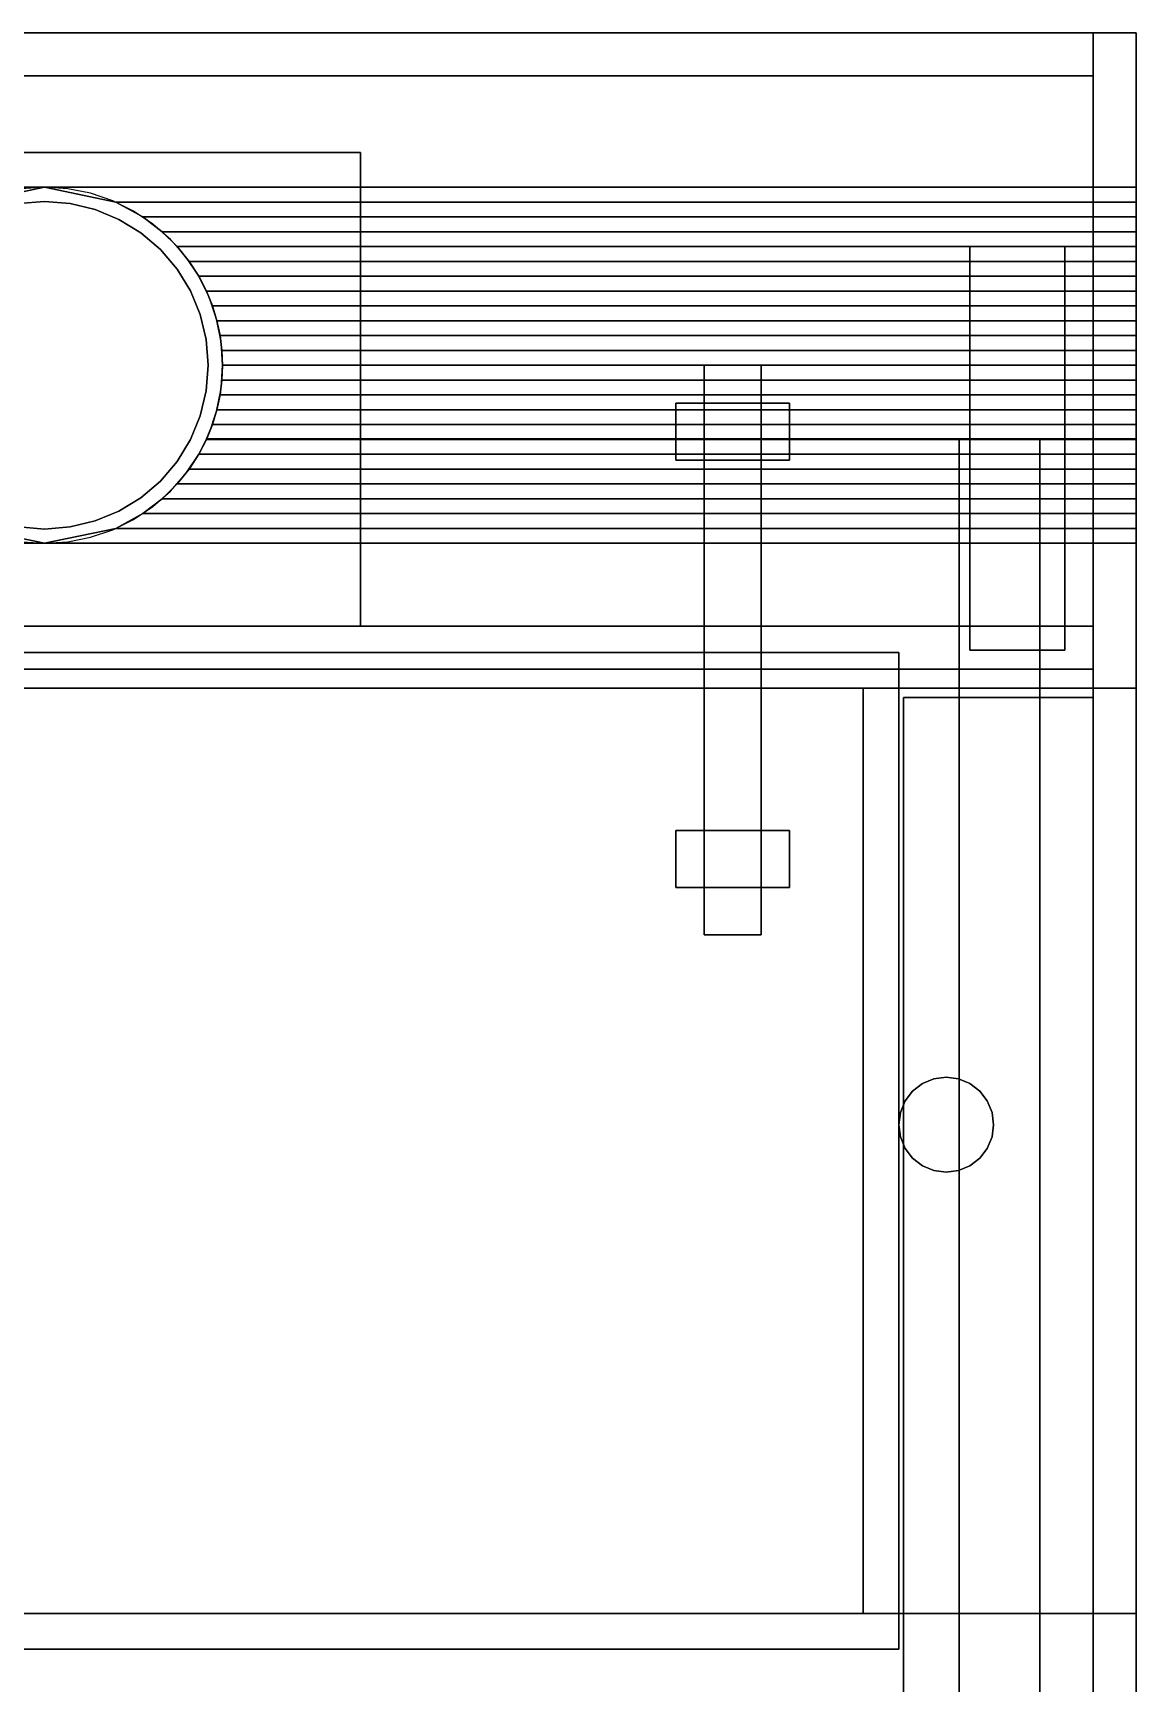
# Model space of a CAD drawing. Header units: millimetres. Extents: x -58 to 1343, y -180 to 532.
# Drawn here: x 227.6 to 460, y 112.4 to 460 of the extents above; entities that cross this region are included whole.
import ezdxf

# ---------------------------------------------------------------- set-up
doc = ezdxf.new("R2010")
doc.units = ezdxf.units.MM
for name, color, linetype in [('CAMERA_REF', 8, 'CONTINUOUS'), ('DOOR_9', 6, 'CONTINUOUS'), ('EDGE', 7, 'CONTINUOUS'), ('FRONT_15', 1, 'CONTINUOUS'), ('HANDLE', 8, 'CONTINUOUS'), ('LED_PROFILE', 5, 'CONTINUOUS'), ('LOCK', 5, 'CONTINUOUS'), ('PI_REF', 3, 'CONTINUOUS'), ('POWER_REF', 7, 'CONTINUOUS'), ('SHELF_9', 3, 'CONTINUOUS'), ('SIDE_9', 2, 'CONTINUOUS'), ('TABLET_REF', 5, 'CONTINUOUS'), ('TOP_BOTTOM_9', 4, 'CONTINUOUS')]:
    doc.layers.add(name, color=color, linetype=linetype)

msp = doc.modelspace()

# ---------------------------------------------------------------- linework, layer by layer
at = {"layer": 'CAMERA_REF'}
for points in [[(163.45, 335, 156), (296.55, 335, 156), (296.55, 434.8, 156), (163.45, 434.8, 156)], [(163.45, 434.8, 77.2), (296.55, 434.8, 77.2), (296.55, 335, 77.2), (163.45, 335, 77.2)], [(296.55, 434.8, 77.2), (163.45, 434.8, 77.2), (163.45, 434.8, 156), (296.55, 434.8, 156)], [(296.55, 335, 77.2), (296.55, 434.8, 77.2), (296.55, 434.8, 156), (296.55, 335, 156)], [(230, 424.5, 2), (224.603, 424.0752, 2), (224.603, 424.0752, 77.2), (230, 424.5, 77.2)], [(235.397, 424.0752, 2), (230, 424.5, 2), (230, 424.5, 77.2), (235.397, 424.0752, 77.2)], [(240.6611, 422.8114, 2), (235.397, 424.0752, 2), (235.397, 424.0752, 77.2), (240.6611, 422.8114, 77.2)], [(245.6627, 420.7397, 2), (240.6611, 422.8114, 2), (240.6611, 422.8114, 77.2), (245.6627, 420.7397, 77.2)], [(250.2786, 417.9111, 2), (245.6627, 420.7397, 2), (245.6627, 420.7397, 77.2), (250.2786, 417.9111, 77.2)], [(254.3952, 414.3952, 2), (250.2786, 417.9111, 2), (250.2786, 417.9111, 77.2), (254.3952, 414.3952, 77.2)], [(257.9111, 410.2786, 2), (254.3952, 414.3952, 2), (254.3952, 414.3952, 77.2), (257.9111, 410.2786, 77.2)], [(260.7397, 405.6627, 2), (257.9111, 410.2786, 2), (257.9111, 410.2786, 77.2), (260.7397, 405.6627, 77.2)], [(262.8114, 400.6611, 2), (260.7397, 405.6627, 2), (260.7397, 405.6627, 77.2), (262.8114, 400.6611, 77.2)], [(264.0752, 395.397, 2), (262.8114, 400.6611, 2), (262.8114, 400.6611, 77.2), (264.0752, 395.397, 77.2)], [(264.5, 390, 2), (264.0752, 395.397, 2), (264.0752, 395.397, 77.2), (264.5, 390, 77.2)], [(264.0752, 384.603, 2), (264.5, 390, 2), (264.5, 390, 77.2), (264.0752, 384.603, 77.2)], [(262.8114, 379.3389, 2), (264.0752, 384.603, 2), (264.0752, 384.603, 77.2), (262.8114, 379.3389, 77.2)], [(260.7397, 374.3373, 2), (262.8114, 379.3389, 2), (262.8114, 379.3389, 77.2), (260.7397, 374.3373, 77.2)], [(257.9111, 369.7214, 2), (260.7397, 374.3373, 2), (260.7397, 374.3373, 77.2), (257.9111, 369.7214, 77.2)], [(254.3952, 365.6048, 2), (257.9111, 369.7214, 2), (257.9111, 369.7214, 77.2), (254.3952, 365.6048, 77.2)], [(250.2786, 362.0889, 2), (254.3952, 365.6048, 2), (254.3952, 365.6048, 77.2), (250.2786, 362.0889, 77.2)], [(245.6627, 359.2603, 2), (250.2786, 362.0889, 2), (250.2786, 362.0889, 77.2), (245.6627, 359.2603, 77.2)], [(240.6611, 357.1886, 2), (245.6627, 359.2603, 2), (245.6627, 359.2603, 77.2), (240.6611, 357.1886, 77.2)], [(224.603, 355.9248, 2), (230, 355.5, 2), (230, 355.5, 77.2), (224.603, 355.9248, 77.2)], [(230, 355.5, 2), (235.397, 355.9248, 2), (235.397, 355.9248, 77.2), (230, 355.5, 77.2)], [(235.397, 355.9248, 2), (240.6611, 357.1886, 2), (240.6611, 357.1886, 77.2), (235.397, 355.9248, 77.2)], [(163.45, 335, 77.2), (296.55, 335, 77.2), (296.55, 335, 156), (163.45, 335, 156)]]:
    msp.add_3dface(points, dxfattribs=at)
at = {"layer": 'DOOR_9'}
for points in [[(0, 0, 291), (0, 460, 291), (460, 460, 291), (460, 0, 291)], [(0, 0, 300), (460, 0, 300), (460, 460, 300), (0, 460, 300)], [(460, 460, 291), (0, 460, 291), (0, 460, 300), (460, 460, 300)], [(460, 0, 291), (460, 460, 291), (460, 460, 300), (460, 0, 300)]]:
    msp.add_3dface(points, dxfattribs=at)
at = {"layer": 'EDGE'}
for p, q in [((460, 460, 291), (0, 460, 291)), ((460, 460, 300), (0, 460, 300)), ((451, 460, 15), (9, 460, 15)), ((451, 460, 291), (9, 460, 291)), ((460, 460, 15), (451, 460, 15)), ((451, 460, 15), (451, 0, 15)), ((460, 460, 291), (451, 460, 291)), ((451, 460, 291), (451, 0, 291)), ((451, 460, 15), (451, 460, 291)), ((451, 451, 15), (451, 460, 15)), ((451, 451, 291), (451, 460, 291)), ((451, 460, 15), (451, 460, 291)), ((460, 0, 15), (460, 460, 15)), ((460, 0, 291), (460, 460, 291)), ((460, 460, 15), (460, 460, 291)), ((460, 0, 291), (460, 460, 291)), ((460, 0, 300), (460, 460, 300)), ((460, 460, 291), (460, 460, 300)), ((9, 451, 15), (451, 451, 15)), ((9, 451, 291), (451, 451, 291)), ((451, 451, 15), (451, 451, 291)), ((296.55, 434.8, 77.2), (163.45, 434.8, 77.2)), ((296.55, 434.8, 156), (163.45, 434.8, 156)), ((296.55, 335, 77.2), (296.55, 434.8, 77.2)), ((296.55, 335, 156), (296.55, 434.8, 156)), ((296.55, 434.8, 77.2), (296.55, 434.8, 156)), ((230, 427.5), (225.1053, 427.1792)), ((230, 427.5, 15), (225.1053, 427.1792, 15)), ((234.8947, 427.1792), (230, 427.5)), ((234.8947, 427.1792, 15), (230, 427.5, 15)), ((239.7057, 426.2222), (234.8947, 427.1792)), ((239.7057, 426.2222, 15), (234.8947, 427.1792, 15)), ((244.3506, 424.6455), (239.7057, 426.2222)), ((244.3506, 424.6455, 15), (239.7057, 426.2222, 15)), ((248.75, 422.476), (244.3506, 424.6455)), ((248.75, 422.476, 15), (244.3506, 424.6455, 15)), ((252.8286, 419.7508), (248.75, 422.476)), ((252.8286, 419.7508, 15), (248.75, 422.476, 15)), ((256.5165, 416.5165), (252.8286, 419.7508)), ((256.5165, 416.5165, 15), (252.8286, 419.7508, 15)), ((259.7508, 412.8286), (256.5165, 416.5165)), ((259.7508, 412.8286, 15), (256.5165, 416.5165, 15)), ((445, 415, 200), (425, 415, 200)), ((425, 415, 200), (425, 330, 200)), ((445, 415, 256), (425, 415, 256)), ((425, 415, 256), (425, 330, 256)), ((425, 415, 200), (425, 415, 256)), ((445, 330, 200), (445, 415, 200)), ((445, 330, 256), (445, 415, 256)), ((445, 415, 200), (445, 415, 256)), ((262.476, 408.75), (259.7508, 412.8286)), ((262.476, 408.75, 15), (259.7508, 412.8286, 15)), ((264.6455, 404.3506), (262.476, 408.75)), ((264.6455, 404.3506, 15), (262.476, 408.75, 15)), ((266.2222, 399.7057), (264.6455, 404.3506)), ((266.2222, 399.7057, 15), (264.6455, 404.3506, 15)), ((267.1792, 394.8947), (266.2222, 399.7057)), ((267.1792, 394.8947, 15), (266.2222, 399.7057, 15)), ((267.5, 390), (267.1792, 394.8947)), ((267.5, 390, 15), (267.1792, 394.8947, 15)), ((267.1792, 385.1053), (267.5, 390)), ((267.1792, 385.1053, 15), (267.5, 390, 15)), ((266.2222, 380.2943), (267.1792, 385.1053)), ((266.2222, 380.2943, 15), (267.1792, 385.1053, 15)), ((264.6455, 375.6494), (266.2222, 380.2943)), ((264.6455, 375.6494, 15), (266.2222, 380.2943, 15)), ((262.476, 371.25), (264.6455, 375.6494)), ((262.476, 371.25, 15), (264.6455, 375.6494, 15)), ((259.7508, 367.1714), (262.476, 371.25)), ((259.7508, 367.1714, 15), (262.476, 371.25, 15)), ((256.5165, 363.4835), (259.7508, 367.1714)), ((256.5165, 363.4835, 15), (259.7508, 367.1714, 15)), ((252.8286, 360.2492), (256.5165, 363.4835)), ((252.8286, 360.2492, 15), (256.5165, 363.4835, 15)), ((248.75, 357.524), (252.8286, 360.2492)), ((248.75, 357.524, 15), (252.8286, 360.2492, 15)), ((239.7057, 353.7778), (244.3506, 355.3545)), ((239.7057, 353.7778, 15), (244.3506, 355.3545, 15)), ((244.3506, 355.3545), (248.75, 357.524)), ((244.3506, 355.3545, 15), (248.75, 357.524, 15)), ((225.1053, 352.8208), (230, 352.5)), ((225.1053, 352.8208, 15), (230, 352.5, 15)), ((230, 352.5), (234.8947, 352.8208)), ((230, 352.5, 15), (234.8947, 352.8208, 15)), ((234.8947, 352.8208), (239.7057, 353.7778)), ((234.8947, 352.8208, 15), (239.7057, 353.7778, 15)), ((451, 335, 30), (9, 335, 30)), ((451, 335, 170), (9, 335, 170)), ((163.45, 335, 77.2), (296.55, 335, 77.2)), ((163.45, 335, 156), (296.55, 335, 156)), ((296.55, 335, 77.2), (296.55, 335, 156)), ((451, 326, 30), (451, 335, 30)), ((451, 326, 170), (451, 335, 170)), ((451, 335, 30), (451, 335, 170)), ((410, 329.5, 18), (50, 329.5, 18)), ((410, 329.5, 28), (50, 329.5, 28)), ((410, 119.5, 18), (410, 329.5, 18)), ((410, 119.5, 28), (410, 329.5, 28)), ((410, 329.5, 18), (410, 329.5, 28)), ((425, 330, 200), (445, 330, 200)), ((425, 330, 256), (445, 330, 256)), ((425, 330, 200), (425, 330, 256)), ((445, 330, 200), (445, 330, 256)), ((9, 326, 30), (451, 326, 30)), ((9, 326, 170), (451, 326, 170)), ((451, 326, 30), (451, 326, 170)), ((451, 320, 30), (411, 320, 30)), ((411, 320, 30), (411, 20, 30)), ((451, 320, 85), (411, 320, 85)), ((411, 320, 85), (411, 20, 85)), ((411, 320, 30), (411, 320, 85)), ((451, 20, 30), (451, 320, 30)), ((451, 20, 85), (451, 320, 85)), ((451, 320, 30), (451, 320, 85)), ((50, 119.5, 18), (410, 119.5, 18)), ((50, 119.5, 28), (410, 119.5, 28)), ((410, 119.5, 18), (410, 119.5, 28))]:
    msp.add_line(p, q, dxfattribs=at)
for points in [[(0, 0), (460, 0), (460, 460), (0, 460)], [(0, 0), (460, 0), (460, 460), (0, 460)], [(422.75, 74.5), (439.75, 74.5), (439.75, 374.5), (422.75, 374.5)], [(57.5, 127), (402.5, 127), (402.5, 322), (57.5, 322)], [(57.5, 127), (402.5, 127), (402.5, 322), (57.5, 322)]]:
    msp.add_lwpolyline(points, close=True, dxfattribs=at)
at = {"layer": 'FRONT_15'}
for points in [[(0, 427.5, 7), (460, 427.5, 7), (460, 460, 7), (0, 460, 7)], [(0, 460), (460, 460), (460, 427.5), (0, 427.5)], [(460, 460), (0, 460), (0, 460, 7), (460, 460, 7)], [(0, 427.5, 15), (460, 427.5, 15), (460, 460, 15), (0, 460, 15)], [(0, 460, 7), (460, 460, 7), (460, 427.5, 7), (0, 427.5, 7)], [(460, 460, 7), (0, 460, 7), (0, 460, 15), (460, 460, 15)], [(460, 427.5), (460, 460), (460, 460, 7), (460, 427.5, 7)], [(460, 427.5, 7), (460, 460, 7), (460, 460, 15), (460, 427.5, 15)], [(0, 424.375, 7), (215.013, 424.375, 7), (230, 427.5, 7), (0, 427.5, 7)], [(0, 427.5), (230, 427.5), (215.013, 424.375), (0, 424.375)], [(230, 427.5), (0, 427.5), (0, 427.5, 7), (230, 427.5, 7)], [(0, 427.5), (460, 427.5), (460, 427.5, 7), (0, 427.5, 7)], [(0, 424.375, 15), (215.013, 424.375, 15), (230, 427.5, 15), (0, 427.5, 15)], [(0, 427.5, 7), (230, 427.5, 7), (215.013, 424.375, 7), (0, 424.375, 7)], [(230, 427.5, 7), (0, 427.5, 7), (0, 427.5, 15), (230, 427.5, 15)], [(0, 427.5, 7), (460, 427.5, 7), (460, 427.5, 15), (0, 427.5, 15)], [(215.013, 424.375), (230, 427.5), (230, 427.5, 7), (215.013, 424.375, 7)], [(215.013, 424.375, 7), (230, 427.5, 7), (230, 427.5, 15), (215.013, 424.375, 15)], [(244.987, 424.375, 7), (460, 424.375, 7), (460, 427.5, 7), (230, 427.5, 7)], [(230, 427.5), (460, 427.5), (460, 424.375), (244.987, 424.375)], [(460, 427.5), (230, 427.5), (230, 427.5, 7), (460, 427.5, 7)], [(230, 427.5), (244.987, 424.375), (244.987, 424.375, 7), (230, 427.5, 7)], [(244.987, 424.375, 15), (460, 424.375, 15), (460, 427.5, 15), (230, 427.5, 15)], [(230, 427.5, 7), (460, 427.5, 7), (460, 424.375, 7), (244.987, 424.375, 7)], [(460, 427.5, 7), (230, 427.5, 7), (230, 427.5, 15), (460, 427.5, 15)], [(230, 427.5, 7), (244.987, 424.375, 7), (244.987, 424.375, 15), (230, 427.5, 15)], [(250.7289, 421.25, 7), (460, 421.25, 7), (460, 424.375, 7), (244.987, 424.375, 7)], [(244.987, 424.375), (460, 424.375), (460, 421.25), (250.7289, 421.25)], [(460, 424.375), (244.987, 424.375), (244.987, 424.375, 7), (460, 424.375, 7)], [(244.987, 424.375), (250.7289, 421.25), (250.7289, 421.25, 7), (244.987, 424.375, 7)], [(244.987, 424.375), (460, 424.375), (460, 424.375, 7), (244.987, 424.375, 7)], [(250.7289, 421.25, 15), (460, 421.25, 15), (460, 424.375, 15), (244.987, 424.375, 15)], [(244.987, 424.375, 7), (460, 424.375, 7), (460, 421.25, 7), (250.7289, 421.25, 7)], [(460, 424.375, 7), (244.987, 424.375, 7), (244.987, 424.375, 15), (460, 424.375, 15)], [(244.987, 424.375, 7), (250.7289, 421.25, 7), (250.7289, 421.25, 15), (244.987, 424.375, 15)], [(244.987, 424.375, 7), (460, 424.375, 7), (460, 424.375, 15), (244.987, 424.375, 15)], [(460, 424.375), (460, 427.5), (460, 427.5, 7), (460, 424.375, 7)], [(460, 424.375, 7), (460, 427.5, 7), (460, 427.5, 15), (460, 424.375, 15)], [(460, 421.25), (460, 424.375), (460, 424.375, 7), (460, 421.25, 7)], [(460, 421.25, 7), (460, 424.375, 7), (460, 424.375, 15), (460, 421.25, 15)], [(254.8039, 418.125, 7), (460, 418.125, 7), (460, 421.25, 7), (250.7289, 421.25, 7)], [(250.7289, 421.25), (460, 421.25), (460, 418.125), (254.8039, 418.125)], [(460, 421.25), (250.7289, 421.25), (250.7289, 421.25, 7), (460, 421.25, 7)], [(250.7289, 421.25), (254.8039, 418.125), (254.8039, 418.125, 7), (250.7289, 421.25, 7)], [(250.7289, 421.25), (460, 421.25), (460, 421.25, 7), (250.7289, 421.25, 7)], [(254.8039, 418.125, 15), (460, 418.125, 15), (460, 421.25, 15), (250.7289, 421.25, 15)], [(250.7289, 421.25, 7), (460, 421.25, 7), (460, 418.125, 7), (254.8039, 418.125, 7)], [(460, 421.25, 7), (250.7289, 421.25, 7), (250.7289, 421.25, 15), (460, 421.25, 15)], [(250.7289, 421.25, 7), (254.8039, 418.125, 7), (254.8039, 418.125, 15), (250.7289, 421.25, 15)], [(250.7289, 421.25, 7), (460, 421.25, 7), (460, 421.25, 15), (250.7289, 421.25, 15)], [(460, 418.125), (460, 421.25), (460, 421.25, 7), (460, 418.125, 7)], [(460, 418.125, 7), (460, 421.25, 7), (460, 421.25, 15), (460, 418.125, 15)], [(257.9508, 415, 7), (460, 415, 7), (460, 418.125, 7), (254.8039, 418.125, 7)], [(254.8039, 418.125), (460, 418.125), (460, 415), (257.9508, 415)], [(460, 418.125), (254.8039, 418.125), (254.8039, 418.125, 7), (460, 418.125, 7)], [(254.8039, 418.125), (257.9508, 415), (257.9508, 415, 7), (254.8039, 418.125, 7)], [(254.8039, 418.125), (460, 418.125), (460, 418.125, 7), (254.8039, 418.125, 7)], [(257.9508, 415, 15), (460, 415, 15), (460, 418.125, 15), (254.8039, 418.125, 15)], [(254.8039, 418.125, 7), (460, 418.125, 7), (460, 415, 7), (257.9508, 415, 7)], [(460, 418.125, 7), (254.8039, 418.125, 7), (254.8039, 418.125, 15), (460, 418.125, 15)], [(254.8039, 418.125, 7), (257.9508, 415, 7), (257.9508, 415, 15), (254.8039, 418.125, 15)], [(254.8039, 418.125, 7), (460, 418.125, 7), (460, 418.125, 15), (254.8039, 418.125, 15)], [(460, 415), (460, 418.125), (460, 418.125, 7), (460, 415, 7)], [(460, 415, 7), (460, 418.125, 7), (460, 418.125, 15), (460, 415, 15)], [(260.4587, 411.875, 7), (460, 411.875, 7), (460, 415, 7), (257.9508, 415, 7)], [(257.9508, 415), (460, 415), (460, 411.875), (260.4587, 411.875)], [(460, 415), (257.9508, 415), (257.9508, 415, 7), (460, 415, 7)], [(257.9508, 415), (260.4587, 411.875), (260.4587, 411.875, 7), (257.9508, 415, 7)], [(257.9508, 415), (460, 415), (460, 415, 7), (257.9508, 415, 7)], [(260.4587, 411.875, 15), (460, 411.875, 15), (460, 415, 15), (257.9508, 415, 15)], [(257.9508, 415, 7), (460, 415, 7), (460, 411.875, 7), (260.4587, 411.875, 7)], [(460, 415, 7), (257.9508, 415, 7), (257.9508, 415, 15), (460, 415, 15)], [(257.9508, 415, 7), (260.4587, 411.875, 7), (260.4587, 411.875, 15), (257.9508, 415, 15)], [(257.9508, 415, 7), (460, 415, 7), (460, 415, 15), (257.9508, 415, 15)], [(460, 411.875), (460, 415), (460, 415, 7), (460, 411.875, 7)], [(460, 411.875, 7), (460, 415, 7), (460, 415, 15), (460, 411.875, 15)], [(262.476, 408.75, 7), (460, 408.75, 7), (460, 411.875, 7), (260.4587, 411.875, 7)], [(260.4587, 411.875), (460, 411.875), (460, 408.75), (262.476, 408.75)], [(460, 411.875), (260.4587, 411.875), (260.4587, 411.875, 7), (460, 411.875, 7)], [(260.4587, 411.875), (262.476, 408.75), (262.476, 408.75, 7), (260.4587, 411.875, 7)], [(260.4587, 411.875), (460, 411.875), (460, 411.875, 7), (260.4587, 411.875, 7)], [(262.476, 408.75, 15), (460, 408.75, 15), (460, 411.875, 15), (260.4587, 411.875, 15)], [(260.4587, 411.875, 7), (460, 411.875, 7), (460, 408.75, 7), (262.476, 408.75, 7)], [(460, 411.875, 7), (260.4587, 411.875, 7), (260.4587, 411.875, 15), (460, 411.875, 15)], [(260.4587, 411.875, 7), (262.476, 408.75, 7), (262.476, 408.75, 15), (260.4587, 411.875, 15)], [(260.4587, 411.875, 7), (460, 411.875, 7), (460, 411.875, 15), (260.4587, 411.875, 15)], [(460, 408.75), (460, 411.875), (460, 411.875, 7), (460, 408.75, 7)], [(460, 408.75, 7), (460, 411.875, 7), (460, 411.875, 15), (460, 408.75, 15)], [(264.0897, 405.625, 7), (460, 405.625, 7), (460, 408.75, 7), (262.476, 408.75, 7)], [(262.476, 408.75), (460, 408.75), (460, 405.625), (264.0897, 405.625)], [(460, 408.75), (262.476, 408.75), (262.476, 408.75, 7), (460, 408.75, 7)], [(262.476, 408.75), (264.0897, 405.625), (264.0897, 405.625, 7), (262.476, 408.75, 7)], [(262.476, 408.75), (460, 408.75), (460, 408.75, 7), (262.476, 408.75, 7)], [(264.0897, 405.625, 15), (460, 405.625, 15), (460, 408.75, 15), (262.476, 408.75, 15)], [(262.476, 408.75, 7), (460, 408.75, 7), (460, 405.625, 7), (264.0897, 405.625, 7)], [(460, 408.75, 7), (262.476, 408.75, 7), (262.476, 408.75, 15), (460, 408.75, 15)], [(262.476, 408.75, 7), (264.0897, 405.625, 7), (264.0897, 405.625, 15), (262.476, 408.75, 15)], [(262.476, 408.75, 7), (460, 408.75, 7), (460, 408.75, 15), (262.476, 408.75, 15)], [(460, 405.625), (460, 408.75), (460, 408.75, 7), (460, 405.625, 7)], [(460, 405.625, 7), (460, 408.75, 7), (460, 408.75, 15), (460, 405.625, 15)], [(265.3553, 402.5, 7), (460, 402.5, 7), (460, 405.625, 7), (264.0897, 405.625, 7)], [(264.0897, 405.625), (460, 405.625), (460, 402.5), (265.3553, 402.5)], [(460, 405.625), (264.0897, 405.625), (264.0897, 405.625, 7), (460, 405.625, 7)], [(264.0897, 405.625), (265.3553, 402.5), (265.3553, 402.5, 7), (264.0897, 405.625, 7)], [(264.0897, 405.625), (460, 405.625), (460, 405.625, 7), (264.0897, 405.625, 7)], [(265.3553, 402.5, 15), (460, 402.5, 15), (460, 405.625, 15), (264.0897, 405.625, 15)], [(264.0897, 405.625, 7), (460, 405.625, 7), (460, 402.5, 7), (265.3553, 402.5, 7)], [(460, 405.625, 7), (264.0897, 405.625, 7), (264.0897, 405.625, 15), (460, 405.625, 15)], [(264.0897, 405.625, 7), (265.3553, 402.5, 7), (265.3553, 402.5, 15), (264.0897, 405.625, 15)], [(264.0897, 405.625, 7), (460, 405.625, 7), (460, 405.625, 15), (264.0897, 405.625, 15)], [(460, 402.5), (460, 405.625), (460, 405.625, 7), (460, 402.5, 7)], [(460, 402.5, 7), (460, 405.625, 7), (460, 405.625, 15), (460, 402.5, 15)], [(266.3092, 399.375, 7), (460, 399.375, 7), (460, 402.5, 7), (265.3553, 402.5, 7)], [(265.3553, 402.5), (460, 402.5), (460, 399.375), (266.3092, 399.375)], [(460, 402.5), (265.3553, 402.5), (265.3553, 402.5, 7), (460, 402.5, 7)], [(265.3553, 402.5), (266.3092, 399.375), (266.3092, 399.375, 7), (265.3553, 402.5, 7)], [(265.3553, 402.5), (460, 402.5), (460, 402.5, 7), (265.3553, 402.5, 7)], [(266.3092, 399.375, 15), (460, 399.375, 15), (460, 402.5, 15), (265.3553, 402.5, 15)], [(265.3553, 402.5, 7), (460, 402.5, 7), (460, 399.375, 7), (266.3092, 399.375, 7)], [(460, 402.5, 7), (265.3553, 402.5, 7), (265.3553, 402.5, 15), (460, 402.5, 15)], [(265.3553, 402.5, 7), (266.3092, 399.375, 7), (266.3092, 399.375, 15), (265.3553, 402.5, 15)], [(265.3553, 402.5, 7), (460, 402.5, 7), (460, 402.5, 15), (265.3553, 402.5, 15)], [(460, 399.375), (460, 402.5), (460, 402.5, 7), (460, 399.375, 7)], [(460, 399.375, 7), (460, 402.5, 7), (460, 402.5, 15), (460, 399.375, 15)], [(266.9755, 396.25, 7), (460, 396.25, 7), (460, 399.375, 7), (266.3092, 399.375, 7)], [(266.3092, 399.375), (460, 399.375), (460, 396.25), (266.9755, 396.25)], [(460, 399.375), (266.3092, 399.375), (266.3092, 399.375, 7), (460, 399.375, 7)], [(266.3092, 399.375), (266.9755, 396.25), (266.9755, 396.25, 7), (266.3092, 399.375, 7)], [(266.3092, 399.375), (460, 399.375), (460, 399.375, 7), (266.3092, 399.375, 7)], [(266.9755, 396.25, 15), (460, 396.25, 15), (460, 399.375, 15), (266.3092, 399.375, 15)], [(266.3092, 399.375, 7), (460, 399.375, 7), (460, 396.25, 7), (266.9755, 396.25, 7)], [(460, 399.375, 7), (266.3092, 399.375, 7), (266.3092, 399.375, 15), (460, 399.375, 15)], [(266.3092, 399.375, 7), (266.9755, 396.25, 7), (266.9755, 396.25, 15), (266.3092, 399.375, 15)], [(266.3092, 399.375, 7), (460, 399.375, 7), (460, 399.375, 15), (266.3092, 399.375, 15)], [(460, 396.25), (460, 399.375), (460, 399.375, 7), (460, 396.25, 7)], [(460, 396.25, 7), (460, 399.375, 7), (460, 399.375, 15), (460, 396.25, 15)], [(267.3696, 393.125, 7), (460, 393.125, 7), (460, 396.25, 7), (266.9755, 396.25, 7)], [(266.9755, 396.25), (460, 396.25), (460, 393.125), (267.3696, 393.125)], [(460, 396.25), (266.9755, 396.25), (266.9755, 396.25, 7), (460, 396.25, 7)], [(266.9755, 396.25), (267.3696, 393.125), (267.3696, 393.125, 7), (266.9755, 396.25, 7)], [(266.9755, 396.25), (460, 396.25), (460, 396.25, 7), (266.9755, 396.25, 7)], [(267.3696, 393.125, 15), (460, 393.125, 15), (460, 396.25, 15), (266.9755, 396.25, 15)], [(266.9755, 396.25, 7), (460, 396.25, 7), (460, 393.125, 7), (267.3696, 393.125, 7)], [(460, 396.25, 7), (266.9755, 396.25, 7), (266.9755, 396.25, 15), (460, 396.25, 15)], [(266.9755, 396.25, 7), (267.3696, 393.125, 7), (267.3696, 393.125, 15), (266.9755, 396.25, 15)], [(266.9755, 396.25, 7), (460, 396.25, 7), (460, 396.25, 15), (266.9755, 396.25, 15)], [(267.5, 390, 7), (460, 390, 7), (460, 393.125, 7), (267.3696, 393.125, 7)], [(267.3696, 393.125), (460, 393.125), (460, 390), (267.5, 390)], [(460, 393.125), (267.3696, 393.125), (267.3696, 393.125, 7), (460, 393.125, 7)], [(267.3696, 393.125), (267.5, 390), (267.5, 390, 7), (267.3696, 393.125, 7)], [(267.3696, 393.125), (460, 393.125), (460, 393.125, 7), (267.3696, 393.125, 7)], [(267.5, 390, 15), (460, 390, 15), (460, 393.125, 15), (267.3696, 393.125, 15)], [(267.3696, 393.125, 7), (460, 393.125, 7), (460, 390, 7), (267.5, 390, 7)], [(460, 393.125, 7), (267.3696, 393.125, 7), (267.3696, 393.125, 15), (460, 393.125, 15)], [(267.3696, 393.125, 7), (267.5, 390, 7), (267.5, 390, 15), (267.3696, 393.125, 15)], [(267.3696, 393.125, 7), (460, 393.125, 7), (460, 393.125, 15), (267.3696, 393.125, 15)], [(460, 393.125), (460, 396.25), (460, 396.25, 7), (460, 393.125, 7)], [(460, 393.125, 7), (460, 396.25, 7), (460, 396.25, 15), (460, 393.125, 15)], [(460, 390), (460, 393.125), (460, 393.125, 7), (460, 390, 7)], [(460, 390, 7), (460, 393.125, 7), (460, 393.125, 15), (460, 390, 15)], [(267.3696, 386.875, 7), (460, 386.875, 7), (460, 390, 7), (267.5, 390, 7)], [(267.5, 390), (460, 390), (460, 386.875), (267.3696, 386.875)], [(267.5, 390), (267.3696, 386.875), (267.3696, 386.875, 7), (267.5, 390, 7)], [(267.3696, 386.875, 15), (460, 386.875, 15), (460, 390, 15), (267.5, 390, 15)], [(267.5, 390, 7), (460, 390, 7), (460, 386.875, 7), (267.3696, 386.875, 7)], [(267.5, 390, 7), (267.3696, 386.875, 7), (267.3696, 386.875, 15), (267.5, 390, 15)], [(460, 390), (267.5, 390), (267.5, 390, 7), (460, 390, 7)], [(267.5, 390), (460, 390), (460, 390, 7), (267.5, 390, 7)], [(460, 390, 7), (267.5, 390, 7), (267.5, 390, 15), (460, 390, 15)], [(267.5, 390, 7), (460, 390, 7), (460, 390, 15), (267.5, 390, 15)], [(460, 386.875), (460, 390), (460, 390, 7), (460, 386.875, 7)], [(460, 386.875, 7), (460, 390, 7), (460, 390, 15), (460, 386.875, 15)], [(266.9755, 383.75, 7), (460, 383.75, 7), (460, 386.875, 7), (267.3696, 386.875, 7)], [(267.3696, 386.875), (460, 386.875), (460, 383.75), (266.9755, 383.75)], [(267.3696, 386.875), (266.9755, 383.75), (266.9755, 383.75, 7), (267.3696, 386.875, 7)], [(266.9755, 383.75, 15), (460, 383.75, 15), (460, 386.875, 15), (267.3696, 386.875, 15)], [(267.3696, 386.875, 7), (460, 386.875, 7), (460, 383.75, 7), (266.9755, 383.75, 7)], [(267.3696, 386.875, 7), (266.9755, 383.75, 7), (266.9755, 383.75, 15), (267.3696, 386.875, 15)], [(460, 386.875), (267.3696, 386.875), (267.3696, 386.875, 7), (460, 386.875, 7)], [(267.3696, 386.875), (460, 386.875), (460, 386.875, 7), (267.3696, 386.875, 7)], [(460, 386.875, 7), (267.3696, 386.875, 7), (267.3696, 386.875, 15), (460, 386.875, 15)], [(267.3696, 386.875, 7), (460, 386.875, 7), (460, 386.875, 15), (267.3696, 386.875, 15)], [(460, 383.75), (460, 386.875), (460, 386.875, 7), (460, 383.75, 7)], [(460, 383.75, 7), (460, 386.875, 7), (460, 386.875, 15), (460, 383.75, 15)], [(266.3092, 380.625, 7), (460, 380.625, 7), (460, 383.75, 7), (266.9755, 383.75, 7)], [(266.9755, 383.75), (460, 383.75), (460, 380.625), (266.3092, 380.625)], [(266.9755, 383.75), (266.3092, 380.625), (266.3092, 380.625, 7), (266.9755, 383.75, 7)], [(266.3092, 380.625, 15), (460, 380.625, 15), (460, 383.75, 15), (266.9755, 383.75, 15)], [(266.9755, 383.75, 7), (460, 383.75, 7), (460, 380.625, 7), (266.3092, 380.625, 7)], [(266.9755, 383.75, 7), (266.3092, 380.625, 7), (266.3092, 380.625, 15), (266.9755, 383.75, 15)], [(460, 383.75), (266.9755, 383.75), (266.9755, 383.75, 7), (460, 383.75, 7)], [(266.9755, 383.75), (460, 383.75), (460, 383.75, 7), (266.9755, 383.75, 7)], [(460, 383.75, 7), (266.9755, 383.75, 7), (266.9755, 383.75, 15), (460, 383.75, 15)], [(266.9755, 383.75, 7), (460, 383.75, 7), (460, 383.75, 15), (266.9755, 383.75, 15)], [(460, 380.625), (460, 383.75), (460, 383.75, 7), (460, 380.625, 7)], [(460, 380.625, 7), (460, 383.75, 7), (460, 383.75, 15), (460, 380.625, 15)], [(265.3553, 377.5, 7), (460, 377.5, 7), (460, 380.625, 7), (266.3092, 380.625, 7)], [(266.3092, 380.625), (460, 380.625), (460, 377.5), (265.3553, 377.5)], [(266.3092, 380.625), (265.3553, 377.5), (265.3553, 377.5, 7), (266.3092, 380.625, 7)], [(265.3553, 377.5, 15), (460, 377.5, 15), (460, 380.625, 15), (266.3092, 380.625, 15)], [(266.3092, 380.625, 7), (460, 380.625, 7), (460, 377.5, 7), (265.3553, 377.5, 7)], [(266.3092, 380.625, 7), (265.3553, 377.5, 7), (265.3553, 377.5, 15), (266.3092, 380.625, 15)], [(460, 380.625), (266.3092, 380.625), (266.3092, 380.625, 7), (460, 380.625, 7)], [(266.3092, 380.625), (460, 380.625), (460, 380.625, 7), (266.3092, 380.625, 7)], [(460, 380.625, 7), (266.3092, 380.625, 7), (266.3092, 380.625, 15), (460, 380.625, 15)], [(266.3092, 380.625, 7), (460, 380.625, 7), (460, 380.625, 15), (266.3092, 380.625, 15)], [(460, 377.5), (460, 380.625), (460, 380.625, 7), (460, 377.5, 7)], [(460, 377.5, 7), (460, 380.625, 7), (460, 380.625, 15), (460, 377.5, 15)], [(264.0897, 374.375, 7), (460, 374.375, 7), (460, 377.5, 7), (265.3553, 377.5, 7)], [(265.3553, 377.5), (460, 377.5), (460, 374.375), (264.0897, 374.375)], [(265.3553, 377.5), (264.0897, 374.375), (264.0897, 374.375, 7), (265.3553, 377.5, 7)], [(264.1467, 374.5, 15), (460, 374.5, 15), (460, 377.5, 15), (265.3553, 377.5, 15)], [(265.3553, 377.5, 7), (460, 377.5, 7), (460, 374.5, 7), (264.1467, 374.5, 7)], [(265.3553, 377.5, 7), (264.1467, 374.5, 7), (264.1467, 374.5, 15), (265.3553, 377.5, 15)], [(460, 377.5), (265.3553, 377.5), (265.3553, 377.5, 7), (460, 377.5, 7)], [(265.3553, 377.5), (460, 377.5), (460, 377.5, 7), (265.3553, 377.5, 7)], [(460, 377.5, 7), (265.3553, 377.5, 7), (265.3553, 377.5, 15), (460, 377.5, 15)], [(265.3553, 377.5, 7), (460, 377.5, 7), (460, 377.5, 15), (265.3553, 377.5, 15)], [(460, 374.375), (460, 377.5), (460, 377.5, 7), (460, 374.375, 7)], [(460, 374.5, 7), (460, 377.5, 7), (460, 377.5, 15), (460, 374.5, 15)], [(262.476, 371.25, 7), (460, 371.25, 7), (460, 374.375, 7), (264.0897, 374.375, 7)], [(264.0897, 374.375), (460, 374.375), (460, 371.25), (262.476, 371.25)], [(264.0897, 374.375), (262.476, 371.25), (262.476, 371.25, 7), (264.0897, 374.375, 7)], [(262.476, 371.25, 15), (422.75, 371.25, 15), (422.75, 374.375, 15), (264.0897, 374.375, 15)], [(264.0897, 374.375, 7), (422.75, 374.375, 7), (422.75, 371.25, 7), (262.476, 371.25, 7)], [(264.0897, 374.375, 7), (262.476, 371.25, 7), (262.476, 371.25, 15), (264.0897, 374.375, 15)], [(264.0897, 374.375, 15), (422.75, 374.375, 15), (422.75, 374.5, 15), (264.1467, 374.5, 15)], [(264.1467, 374.5, 7), (422.75, 374.5, 7), (422.75, 374.375, 7), (264.0897, 374.375, 7)], [(264.1467, 374.5, 7), (264.0897, 374.375, 7), (264.0897, 374.375, 15), (264.1467, 374.5, 15)], [(460, 374.375), (264.0897, 374.375), (264.0897, 374.375, 7), (460, 374.375, 7)], [(264.0897, 374.375), (460, 374.375), (460, 374.375, 7), (264.0897, 374.375, 7)], [(422.75, 374.375, 7), (264.0897, 374.375, 7), (264.0897, 374.375, 15), (422.75, 374.375, 15)], [(264.0897, 374.375, 7), (422.75, 374.375, 7), (422.75, 374.375, 15), (264.0897, 374.375, 15)], [(422.75, 374.5, 7), (264.1467, 374.5, 7), (264.1467, 374.5, 15), (422.75, 374.5, 15)], [(264.1467, 374.5, 7), (460, 374.5, 7), (460, 374.5, 15), (264.1467, 374.5, 15)], [(422.75, 374.375, 7), (422.75, 374.5, 7), (422.75, 374.5, 15), (422.75, 374.375, 15)], [(422.75, 371.25, 7), (422.75, 374.375, 7), (422.75, 374.375, 15), (422.75, 371.25, 15)], [(439.75, 374.375, 15), (460, 374.375, 15), (460, 374.5, 15), (439.75, 374.5, 15)], [(439.75, 374.5, 7), (460, 374.5, 7), (460, 374.375, 7), (439.75, 374.375, 7)], [(460, 374.5, 7), (439.75, 374.5, 7), (439.75, 374.5, 15), (460, 374.5, 15)], [(439.75, 374.5, 7), (439.75, 374.375, 7), (439.75, 374.375, 15), (439.75, 374.5, 15)], [(439.75, 371.25, 15), (460, 371.25, 15), (460, 374.375, 15), (439.75, 374.375, 15)], [(439.75, 374.375, 7), (460, 374.375, 7), (460, 371.25, 7), (439.75, 371.25, 7)], [(460, 374.375, 7), (439.75, 374.375, 7), (439.75, 374.375, 15), (460, 374.375, 15)], [(439.75, 374.375, 7), (439.75, 371.25, 7), (439.75, 371.25, 15), (439.75, 374.375, 15)], [(439.75, 374.375, 7), (460, 374.375, 7), (460, 374.375, 15), (439.75, 374.375, 15)], [(460, 374.375, 7), (460, 374.5, 7), (460, 374.5, 15), (460, 374.375, 15)], [(460, 371.25), (460, 374.375), (460, 374.375, 7), (460, 371.25, 7)], [(460, 371.25, 7), (460, 374.375, 7), (460, 374.375, 15), (460, 371.25, 15)], [(260.4587, 368.125, 7), (460, 368.125, 7), (460, 371.25, 7), (262.476, 371.25, 7)], [(262.476, 371.25), (460, 371.25), (460, 368.125), (260.4587, 368.125)], [(262.476, 371.25), (260.4587, 368.125), (260.4587, 368.125, 7), (262.476, 371.25, 7)], [(260.4587, 368.125, 15), (422.75, 368.125, 15), (422.75, 371.25, 15), (262.476, 371.25, 15)], [(262.476, 371.25, 7), (422.75, 371.25, 7), (422.75, 368.125, 7), (260.4587, 368.125, 7)], [(262.476, 371.25, 7), (260.4587, 368.125, 7), (260.4587, 368.125, 15), (262.476, 371.25, 15)], [(460, 371.25), (262.476, 371.25), (262.476, 371.25, 7), (460, 371.25, 7)], [(262.476, 371.25), (460, 371.25), (460, 371.25, 7), (262.476, 371.25, 7)], [(422.75, 371.25, 7), (262.476, 371.25, 7), (262.476, 371.25, 15), (422.75, 371.25, 15)], [(262.476, 371.25, 7), (422.75, 371.25, 7), (422.75, 371.25, 15), (262.476, 371.25, 15)], [(422.75, 368.125, 7), (422.75, 371.25, 7), (422.75, 371.25, 15), (422.75, 368.125, 15)], [(439.75, 368.125, 15), (460, 368.125, 15), (460, 371.25, 15), (439.75, 371.25, 15)], [(439.75, 371.25, 7), (460, 371.25, 7), (460, 368.125, 7), (439.75, 368.125, 7)], [(460, 371.25, 7), (439.75, 371.25, 7), (439.75, 371.25, 15), (460, 371.25, 15)], [(439.75, 371.25, 7), (439.75, 368.125, 7), (439.75, 368.125, 15), (439.75, 371.25, 15)], [(439.75, 371.25, 7), (460, 371.25, 7), (460, 371.25, 15), (439.75, 371.25, 15)], [(460, 368.125), (460, 371.25), (460, 371.25, 7), (460, 368.125, 7)], [(460, 368.125, 7), (460, 371.25, 7), (460, 371.25, 15), (460, 368.125, 15)], [(257.9508, 365, 7), (460, 365, 7), (460, 368.125, 7), (260.4587, 368.125, 7)], [(260.4587, 368.125), (460, 368.125), (460, 365), (257.9508, 365)], [(260.4587, 368.125), (257.9508, 365), (257.9508, 365, 7), (260.4587, 368.125, 7)], [(257.9508, 365, 15), (422.75, 365, 15), (422.75, 368.125, 15), (260.4587, 368.125, 15)], [(260.4587, 368.125, 7), (422.75, 368.125, 7), (422.75, 365, 7), (257.9508, 365, 7)], [(260.4587, 368.125, 7), (257.9508, 365, 7), (257.9508, 365, 15), (260.4587, 368.125, 15)], [(460, 368.125), (260.4587, 368.125), (260.4587, 368.125, 7), (460, 368.125, 7)], [(260.4587, 368.125), (460, 368.125), (460, 368.125, 7), (260.4587, 368.125, 7)], [(422.75, 368.125, 7), (260.4587, 368.125, 7), (260.4587, 368.125, 15), (422.75, 368.125, 15)], [(260.4587, 368.125, 7), (422.75, 368.125, 7), (422.75, 368.125, 15), (260.4587, 368.125, 15)], [(422.75, 365, 7), (422.75, 368.125, 7), (422.75, 368.125, 15), (422.75, 365, 15)], [(439.75, 365, 15), (460, 365, 15), (460, 368.125, 15), (439.75, 368.125, 15)], [(439.75, 368.125, 7), (460, 368.125, 7), (460, 365, 7), (439.75, 365, 7)], [(460, 368.125, 7), (439.75, 368.125, 7), (439.75, 368.125, 15), (460, 368.125, 15)], [(439.75, 368.125, 7), (439.75, 365, 7), (439.75, 365, 15), (439.75, 368.125, 15)], [(439.75, 368.125, 7), (460, 368.125, 7), (460, 368.125, 15), (439.75, 368.125, 15)], [(460, 365), (460, 368.125), (460, 368.125, 7), (460, 365, 7)], [(460, 365, 7), (460, 368.125, 7), (460, 368.125, 15), (460, 365, 15)], [(250.7289, 358.75, 7), (460, 358.75, 7), (460, 361.875, 7), (254.8039, 361.875, 7)], [(254.8039, 361.875), (460, 361.875), (460, 358.75), (250.7289, 358.75)], [(254.8039, 361.875), (250.7289, 358.75), (250.7289, 358.75, 7), (254.8039, 361.875, 7)], [(250.7289, 358.75, 15), (422.75, 358.75, 15), (422.75, 361.875, 15), (254.8039, 361.875, 15)], [(254.8039, 361.875, 7), (422.75, 361.875, 7), (422.75, 358.75, 7), (250.7289, 358.75, 7)], [(254.8039, 361.875, 7), (250.7289, 358.75, 7), (250.7289, 358.75, 15), (254.8039, 361.875, 15)], [(254.8039, 361.875, 7), (460, 361.875, 7), (460, 365, 7), (257.9508, 365, 7)], [(257.9508, 365), (460, 365), (460, 361.875), (254.8039, 361.875)], [(257.9508, 365), (254.8039, 361.875), (254.8039, 361.875, 7), (257.9508, 365, 7)], [(254.8039, 361.875, 15), (422.75, 361.875, 15), (422.75, 365, 15), (257.9508, 365, 15)], [(257.9508, 365, 7), (422.75, 365, 7), (422.75, 361.875, 7), (254.8039, 361.875, 7)], [(257.9508, 365, 7), (254.8039, 361.875, 7), (254.8039, 361.875, 15), (257.9508, 365, 15)], [(460, 361.875), (254.8039, 361.875), (254.8039, 361.875, 7), (460, 361.875, 7)], [(254.8039, 361.875), (460, 361.875), (460, 361.875, 7), (254.8039, 361.875, 7)], [(422.75, 361.875, 7), (254.8039, 361.875, 7), (254.8039, 361.875, 15), (422.75, 361.875, 15)], [(254.8039, 361.875, 7), (422.75, 361.875, 7), (422.75, 361.875, 15), (254.8039, 361.875, 15)], [(460, 365), (257.9508, 365), (257.9508, 365, 7), (460, 365, 7)], [(257.9508, 365), (460, 365), (460, 365, 7), (257.9508, 365, 7)], [(422.75, 365, 7), (257.9508, 365, 7), (257.9508, 365, 15), (422.75, 365, 15)], [(257.9508, 365, 7), (422.75, 365, 7), (422.75, 365, 15), (257.9508, 365, 15)], [(422.75, 361.875, 7), (422.75, 365, 7), (422.75, 365, 15), (422.75, 361.875, 15)], [(422.75, 358.75, 7), (422.75, 361.875, 7), (422.75, 361.875, 15), (422.75, 358.75, 15)], [(439.75, 361.875, 15), (460, 361.875, 15), (460, 365, 15), (439.75, 365, 15)], [(439.75, 365, 7), (460, 365, 7), (460, 361.875, 7), (439.75, 361.875, 7)], [(460, 365, 7), (439.75, 365, 7), (439.75, 365, 15), (460, 365, 15)], [(439.75, 365, 7), (439.75, 361.875, 7), (439.75, 361.875, 15), (439.75, 365, 15)], [(439.75, 365, 7), (460, 365, 7), (460, 365, 15), (439.75, 365, 15)], [(439.75, 358.75, 15), (460, 358.75, 15), (460, 361.875, 15), (439.75, 361.875, 15)], [(439.75, 361.875, 7), (460, 361.875, 7), (460, 358.75, 7), (439.75, 358.75, 7)], [(460, 361.875, 7), (439.75, 361.875, 7), (439.75, 361.875, 15), (460, 361.875, 15)], [(439.75, 361.875, 7), (439.75, 358.75, 7), (439.75, 358.75, 15), (439.75, 361.875, 15)], [(439.75, 361.875, 7), (460, 361.875, 7), (460, 361.875, 15), (439.75, 361.875, 15)], [(460, 361.875), (460, 365), (460, 365, 7), (460, 361.875, 7)], [(460, 361.875, 7), (460, 365, 7), (460, 365, 15), (460, 361.875, 15)], [(460, 358.75), (460, 361.875), (460, 361.875, 7), (460, 358.75, 7)], [(460, 358.75, 7), (460, 361.875, 7), (460, 361.875, 15), (460, 358.75, 15)], [(244.987, 355.625, 7), (460, 355.625, 7), (460, 358.75, 7), (250.7289, 358.75, 7)], [(250.7289, 358.75), (460, 358.75), (460, 355.625), (244.987, 355.625)], [(250.7289, 358.75), (244.987, 355.625), (244.987, 355.625, 7), (250.7289, 358.75, 7)], [(244.987, 355.625, 15), (422.75, 355.625, 15), (422.75, 358.75, 15), (250.7289, 358.75, 15)], [(250.7289, 358.75, 7), (422.75, 358.75, 7), (422.75, 355.625, 7), (244.987, 355.625, 7)], [(250.7289, 358.75, 7), (244.987, 355.625, 7), (244.987, 355.625, 15), (250.7289, 358.75, 15)], [(460, 358.75), (250.7289, 358.75), (250.7289, 358.75, 7), (460, 358.75, 7)], [(250.7289, 358.75), (460, 358.75), (460, 358.75, 7), (250.7289, 358.75, 7)], [(422.75, 358.75, 7), (250.7289, 358.75, 7), (250.7289, 358.75, 15), (422.75, 358.75, 15)], [(250.7289, 358.75, 7), (422.75, 358.75, 7), (422.75, 358.75, 15), (250.7289, 358.75, 15)], [(422.75, 355.625, 7), (422.75, 358.75, 7), (422.75, 358.75, 15), (422.75, 355.625, 15)], [(439.75, 355.625, 15), (460, 355.625, 15), (460, 358.75, 15), (439.75, 358.75, 15)], [(439.75, 358.75, 7), (460, 358.75, 7), (460, 355.625, 7), (439.75, 355.625, 7)], [(460, 358.75, 7), (439.75, 358.75, 7), (439.75, 358.75, 15), (460, 358.75, 15)], [(439.75, 358.75, 7), (439.75, 355.625, 7), (439.75, 355.625, 15), (439.75, 358.75, 15)], [(439.75, 358.75, 7), (460, 358.75, 7), (460, 358.75, 15), (439.75, 358.75, 15)], [(460, 355.625), (460, 358.75), (460, 358.75, 7), (460, 355.625, 7)], [(460, 355.625, 7), (460, 358.75, 7), (460, 358.75, 15), (460, 355.625, 15)], [(0, 352.5, 7), (230, 352.5, 7), (215.013, 355.625, 7), (0, 355.625, 7)], [(0, 355.625), (215.013, 355.625), (230, 352.5), (0, 352.5)], [(37.25, 352.5, 15), (230, 352.5, 15), (215.013, 355.625, 15), (37.25, 355.625, 15)], [(37.25, 355.625, 7), (215.013, 355.625, 7), (230, 352.5, 7), (37.25, 352.5, 7)], [(230, 352.5), (215.013, 355.625), (215.013, 355.625, 7), (230, 352.5, 7)], [(230, 352.5, 7), (215.013, 355.625, 7), (215.013, 355.625, 15), (230, 352.5, 15)], [(230, 352.5, 7), (460, 352.5, 7), (460, 355.625, 7), (244.987, 355.625, 7)], [(244.987, 355.625), (460, 355.625), (460, 352.5), (230, 352.5)], [(244.987, 355.625), (230, 352.5), (230, 352.5, 7), (244.987, 355.625, 7)], [(230, 352.5, 15), (422.75, 352.5, 15), (422.75, 355.625, 15), (244.987, 355.625, 15)], [(244.987, 355.625, 7), (422.75, 355.625, 7), (422.75, 352.5, 7), (230, 352.5, 7)], [(244.987, 355.625, 7), (230, 352.5, 7), (230, 352.5, 15), (244.987, 355.625, 15)], [(460, 355.625), (244.987, 355.625), (244.987, 355.625, 7), (460, 355.625, 7)], [(244.987, 355.625), (460, 355.625), (460, 355.625, 7), (244.987, 355.625, 7)], [(422.75, 355.625, 7), (244.987, 355.625, 7), (244.987, 355.625, 15), (422.75, 355.625, 15)], [(244.987, 355.625, 7), (422.75, 355.625, 7), (422.75, 355.625, 15), (244.987, 355.625, 15)], [(422.75, 352.5, 7), (422.75, 355.625, 7), (422.75, 355.625, 15), (422.75, 352.5, 15)], [(439.75, 352.5, 15), (460, 352.5, 15), (460, 355.625, 15), (439.75, 355.625, 15)], [(439.75, 355.625, 7), (460, 355.625, 7), (460, 352.5, 7), (439.75, 352.5, 7)], [(460, 355.625, 7), (439.75, 355.625, 7), (439.75, 355.625, 15), (460, 355.625, 15)], [(439.75, 355.625, 7), (439.75, 352.5, 7), (439.75, 352.5, 15), (439.75, 355.625, 15)], [(439.75, 355.625, 7), (460, 355.625, 7), (460, 355.625, 15), (439.75, 355.625, 15)], [(460, 352.5), (460, 355.625), (460, 355.625, 7), (460, 352.5, 7)], [(460, 352.5, 7), (460, 355.625, 7), (460, 355.625, 15), (460, 352.5, 15)], [(0, 322, 7), (460, 322, 7), (460, 352.5, 7), (0, 352.5, 7)], [(0, 352.5), (460, 352.5), (460, 322), (0, 322)], [(460, 352.5), (0, 352.5), (0, 352.5, 7), (460, 352.5, 7)], [(0, 352.5), (230, 352.5), (230, 352.5, 7), (0, 352.5, 7)], [(37.25, 322, 15), (422.75, 322, 15), (422.75, 352.5, 15), (37.25, 352.5, 15)], [(37.25, 352.5, 7), (422.75, 352.5, 7), (422.75, 322, 7), (37.25, 322, 7)], [(422.75, 352.5, 7), (37.25, 352.5, 7), (37.25, 352.5, 15), (422.75, 352.5, 15)], [(37.25, 352.5, 7), (230, 352.5, 7), (230, 352.5, 15), (37.25, 352.5, 15)], [(230, 352.5), (460, 352.5), (460, 352.5, 7), (230, 352.5, 7)], [(230, 352.5, 7), (422.75, 352.5, 7), (422.75, 352.5, 15), (230, 352.5, 15)], [(422.75, 322, 7), (422.75, 352.5, 7), (422.75, 352.5, 15), (422.75, 322, 15)], [(439.75, 322, 15), (460, 322, 15), (460, 352.5, 15), (439.75, 352.5, 15)], [(439.75, 352.5, 7), (460, 352.5, 7), (460, 322, 7), (439.75, 322, 7)], [(460, 352.5, 7), (439.75, 352.5, 7), (439.75, 352.5, 15), (460, 352.5, 15)], [(439.75, 352.5, 7), (439.75, 322, 7), (439.75, 322, 15), (439.75, 352.5, 15)], [(439.75, 352.5, 7), (460, 352.5, 7), (460, 352.5, 15), (439.75, 352.5, 15)], [(460, 322), (460, 352.5), (460, 352.5, 7), (460, 322, 7)], [(460, 322, 7), (460, 352.5, 7), (460, 352.5, 15), (460, 322, 15)], [(0, 322), (460, 322), (460, 322, 7), (0, 322, 7)], [(37.25, 322, 7), (422.75, 322, 7), (422.75, 322, 15), (37.25, 322, 15)], [(402.5, 127, 7), (460, 127, 7), (460, 322, 7), (402.5, 322, 7)], [(402.5, 322), (460, 322), (460, 127), (402.5, 127)], [(460, 322), (402.5, 322), (402.5, 322, 7), (460, 322, 7)], [(402.5, 322), (402.5, 127), (402.5, 127, 7), (402.5, 322, 7)], [(402.5, 127, 15), (422.75, 127, 15), (422.75, 322, 15), (402.5, 322, 15)], [(402.5, 322, 7), (422.75, 322, 7), (422.75, 127, 7), (402.5, 127, 7)], [(422.75, 322, 7), (402.5, 322, 7), (402.5, 322, 15), (422.75, 322, 15)], [(402.5, 322, 7), (402.5, 127, 7), (402.5, 127, 15), (402.5, 322, 15)], [(422.75, 127, 7), (422.75, 322, 7), (422.75, 322, 15), (422.75, 127, 15)], [(439.75, 127, 15), (460, 127, 15), (460, 322, 15), (439.75, 322, 15)], [(439.75, 322, 7), (460, 322, 7), (460, 127, 7), (439.75, 127, 7)], [(460, 322, 7), (439.75, 322, 7), (439.75, 322, 15), (460, 322, 15)], [(439.75, 322, 7), (439.75, 127, 7), (439.75, 127, 15), (439.75, 322, 15)], [(439.75, 322, 7), (460, 322, 7), (460, 322, 15), (439.75, 322, 15)], [(460, 127), (460, 322), (460, 322, 7), (460, 127, 7)], [(460, 127, 7), (460, 322, 7), (460, 322, 15), (460, 127, 15)], [(0, 89, 7), (460, 89, 7), (460, 127, 7), (0, 127, 7)], [(0, 127), (460, 127), (460, 89), (0, 89)], [(460, 127), (0, 127), (0, 127, 7), (460, 127, 7)], [(37.25, 89, 15), (422.75, 89, 15), (422.75, 127, 15), (37.25, 127, 15)], [(37.25, 127, 7), (422.75, 127, 7), (422.75, 89, 7), (37.25, 89, 7)], [(422.75, 127, 7), (37.25, 127, 7), (37.25, 127, 15), (422.75, 127, 15)], [(402.5, 127), (460, 127), (460, 127, 7), (402.5, 127, 7)], [(402.5, 127, 7), (422.75, 127, 7), (422.75, 127, 15), (402.5, 127, 15)], [(422.75, 89, 7), (422.75, 127, 7), (422.75, 127, 15), (422.75, 89, 15)], [(439.75, 89, 15), (460, 89, 15), (460, 127, 15), (439.75, 127, 15)], [(439.75, 127, 7), (460, 127, 7), (460, 89, 7), (439.75, 89, 7)], [(460, 127, 7), (439.75, 127, 7), (439.75, 127, 15), (460, 127, 15)], [(439.75, 127, 7), (439.75, 89, 7), (439.75, 89, 15), (439.75, 127, 15)], [(439.75, 127, 7), (460, 127, 7), (460, 127, 15), (439.75, 127, 15)], [(460, 89), (460, 127), (460, 127, 7), (460, 89, 7)], [(460, 89, 7), (460, 127, 7), (460, 127, 15), (460, 89, 15)]]:
    msp.add_3dface(points, dxfattribs=at)
at = {"layer": 'HANDLE'}
for points in [[(369, 270, 326), (369, 390, 326), (381, 390, 326), (381, 270, 326)], [(369, 270, 338), (381, 270, 338), (381, 390, 338), (369, 390, 338)], [(381, 390, 326), (369, 390, 326), (369, 390, 338), (381, 390, 338)], [(369, 390, 326), (369, 270, 326), (369, 270, 338), (369, 390, 338)], [(381, 270, 326), (381, 390, 326), (381, 390, 338), (381, 270, 338)], [(363, 370, 300), (363, 382, 300), (387, 382, 300), (387, 370, 300)], [(363, 370, 326), (387, 370, 326), (387, 382, 326), (363, 382, 326)], [(387, 382, 300), (363, 382, 300), (363, 382, 326), (387, 382, 326)], [(363, 382, 300), (363, 370, 300), (363, 370, 326), (363, 382, 326)], [(387, 370, 300), (387, 382, 300), (387, 382, 326), (387, 370, 326)], [(363, 370, 300), (387, 370, 300), (387, 370, 326), (363, 370, 326)], [(363, 280, 300), (363, 292, 300), (387, 292, 300), (387, 280, 300)], [(363, 280, 326), (387, 280, 326), (387, 292, 326), (363, 292, 326)], [(387, 292, 300), (363, 292, 300), (363, 292, 326), (387, 292, 326)], [(363, 292, 300), (363, 280, 300), (363, 280, 326), (363, 292, 326)], [(387, 280, 300), (387, 292, 300), (387, 292, 326), (387, 280, 326)], [(363, 280, 300), (387, 280, 300), (387, 280, 326), (363, 280, 326)], [(369, 270, 326), (381, 270, 326), (381, 270, 338), (369, 270, 338)]]:
    msp.add_3dface(points, dxfattribs=at)
at = {"layer": 'LED_PROFILE'}
msp.add_lwpolyline([(422.75, 74.5), (439.75, 74.5), (439.75, 374.5), (422.75, 374.5)], close=True, dxfattribs=at)
at = {"layer": 'LOCK'}
for points in [[(420, 240, 300), (417.4118, 239.6593, 300), (417.4118, 239.6593, 316), (420, 240, 316)], [(422.5882, 239.6593, 300), (420, 240, 300), (420, 240, 316), (422.5882, 239.6593, 316)], [(412.9289, 237.0711, 300), (411.3397, 235, 300), (411.3397, 235, 316), (412.9289, 237.0711, 316)], [(415, 238.6603, 300), (412.9289, 237.0711, 300), (412.9289, 237.0711, 316), (415, 238.6603, 316)], [(417.4118, 239.6593, 300), (415, 238.6603, 300), (415, 238.6603, 316), (417.4118, 239.6593, 316)], [(425, 238.6603, 300), (422.5882, 239.6593, 300), (422.5882, 239.6593, 316), (425, 238.6603, 316)], [(427.0711, 237.0711, 300), (425, 238.6603, 300), (425, 238.6603, 316), (427.0711, 237.0711, 316)], [(428.6603, 235, 300), (427.0711, 237.0711, 300), (427.0711, 237.0711, 316), (428.6603, 235, 316)], [(411.3397, 235, 300), (410.3407, 232.5882, 300), (410.3407, 232.5882, 316), (411.3397, 235, 316)], [(429.6593, 232.5882, 300), (428.6603, 235, 300), (428.6603, 235, 316), (429.6593, 232.5882, 316)], [(410.3407, 232.5882, 300), (410, 230, 300), (410, 230, 316), (410.3407, 232.5882, 316)], [(410, 230, 300), (410.3407, 227.4118, 300), (410.3407, 227.4118, 316), (410, 230, 316)], [(430, 230, 300), (429.6593, 232.5882, 300), (429.6593, 232.5882, 316), (430, 230, 316)], [(429.6593, 227.4118, 300), (430, 230, 300), (430, 230, 316), (429.6593, 227.4118, 316)], [(410.3407, 227.4118, 300), (411.3397, 225, 300), (411.3397, 225, 316), (410.3407, 227.4118, 316)], [(428.6603, 225, 300), (429.6593, 227.4118, 300), (429.6593, 227.4118, 316), (428.6603, 225, 316)], [(411.3397, 225, 300), (412.9289, 222.9289, 300), (412.9289, 222.9289, 316), (411.3397, 225, 316)], [(412.9289, 222.9289, 300), (415, 221.3397, 300), (415, 221.3397, 316), (412.9289, 222.9289, 316)], [(425, 221.3397, 300), (427.0711, 222.9289, 300), (427.0711, 222.9289, 316), (425, 221.3397, 316)], [(427.0711, 222.9289, 300), (428.6603, 225, 300), (428.6603, 225, 316), (427.0711, 222.9289, 316)], [(415, 221.3397, 300), (417.4118, 220.3407, 300), (417.4118, 220.3407, 316), (415, 221.3397, 316)], [(417.4118, 220.3407, 300), (420, 220, 300), (420, 220, 316), (417.4118, 220.3407, 316)], [(420, 220, 300), (422.5882, 220.3407, 300), (422.5882, 220.3407, 316), (420, 220, 316)], [(422.5882, 220.3407, 300), (425, 221.3397, 300), (425, 221.3397, 316), (422.5882, 220.3407, 316)]]:
    msp.add_3dface(points, dxfattribs=at)
at = {"layer": 'PI_REF'}
for points in [[(425, 330, 256), (445, 330, 256), (445, 415, 256), (425, 415, 256)], [(425, 415, 200), (445, 415, 200), (445, 330, 200), (425, 330, 200)], [(445, 415, 200), (425, 415, 200), (425, 415, 256), (445, 415, 256)], [(425, 415, 200), (425, 330, 200), (425, 330, 256), (425, 415, 256)], [(445, 330, 200), (445, 415, 200), (445, 415, 256), (445, 330, 256)], [(425, 330, 200), (445, 330, 200), (445, 330, 256), (425, 330, 256)]]:
    msp.add_3dface(points, dxfattribs=at)
at = {"layer": 'POWER_REF'}
for points in [[(411, 20, 85), (451, 20, 85), (451, 320, 85), (411, 320, 85)], [(411, 320, 30), (451, 320, 30), (451, 20, 30), (411, 20, 30)], [(451, 320, 30), (411, 320, 30), (411, 320, 85), (451, 320, 85)], [(411, 320, 30), (411, 20, 30), (411, 20, 85), (411, 320, 85)], [(451, 20, 30), (451, 320, 30), (451, 320, 85), (451, 20, 85)]]:
    msp.add_3dface(points, dxfattribs=at)
at = {"layer": 'SHELF_9'}
for points in [[(9, 326, 170), (451, 326, 170), (451, 335, 170), (9, 335, 170)], [(9, 335, 30), (451, 335, 30), (451, 326, 30), (9, 326, 30)], [(451, 335, 30), (9, 335, 30), (9, 335, 170), (451, 335, 170)], [(451, 326, 30), (451, 335, 30), (451, 335, 170), (451, 326, 170)], [(9, 326, 30), (451, 326, 30), (451, 326, 170), (9, 326, 170)]]:
    msp.add_3dface(points, dxfattribs=at)
at = {"layer": 'SIDE_9'}
for points in [[(451, 0, 291), (460, 0, 291), (460, 460, 291), (451, 460, 291)], [(451, 460, 15), (460, 460, 15), (460, 0, 15), (451, 0, 15)], [(460, 460, 15), (451, 460, 15), (451, 460, 291), (460, 460, 291)], [(451, 460, 15), (451, 0, 15), (451, 0, 291), (451, 460, 291)], [(460, 0, 15), (460, 460, 15), (460, 460, 291), (460, 0, 291)]]:
    msp.add_3dface(points, dxfattribs=at)
at = {"layer": 'TABLET_REF'}
for points in [[(50, 119.5, 28), (410, 119.5, 28), (410, 329.5, 28), (50, 329.5, 28)], [(50, 329.5, 18), (410, 329.5, 18), (410, 119.5, 18), (50, 119.5, 18)], [(410, 329.5, 18), (50, 329.5, 18), (50, 329.5, 28), (410, 329.5, 28)], [(410, 119.5, 18), (410, 329.5, 18), (410, 329.5, 28), (410, 119.5, 28)], [(50, 119.5, 18), (410, 119.5, 18), (410, 119.5, 28), (50, 119.5, 28)]]:
    msp.add_3dface(points, dxfattribs=at)
at = {"layer": 'TOP_BOTTOM_9'}
for points in [[(9, 451, 291), (451, 451, 291), (451, 460, 291), (9, 460, 291)], [(9, 460, 15), (451, 460, 15), (451, 451, 15), (9, 451, 15)], [(451, 460, 15), (9, 460, 15), (9, 460, 291), (451, 460, 291)], [(451, 451, 15), (451, 460, 15), (451, 460, 291), (451, 451, 291)], [(9, 451, 15), (451, 451, 15), (451, 451, 291), (9, 451, 291)]]:
    msp.add_3dface(points, dxfattribs=at)

doc.saveas('drawing.dxf')
